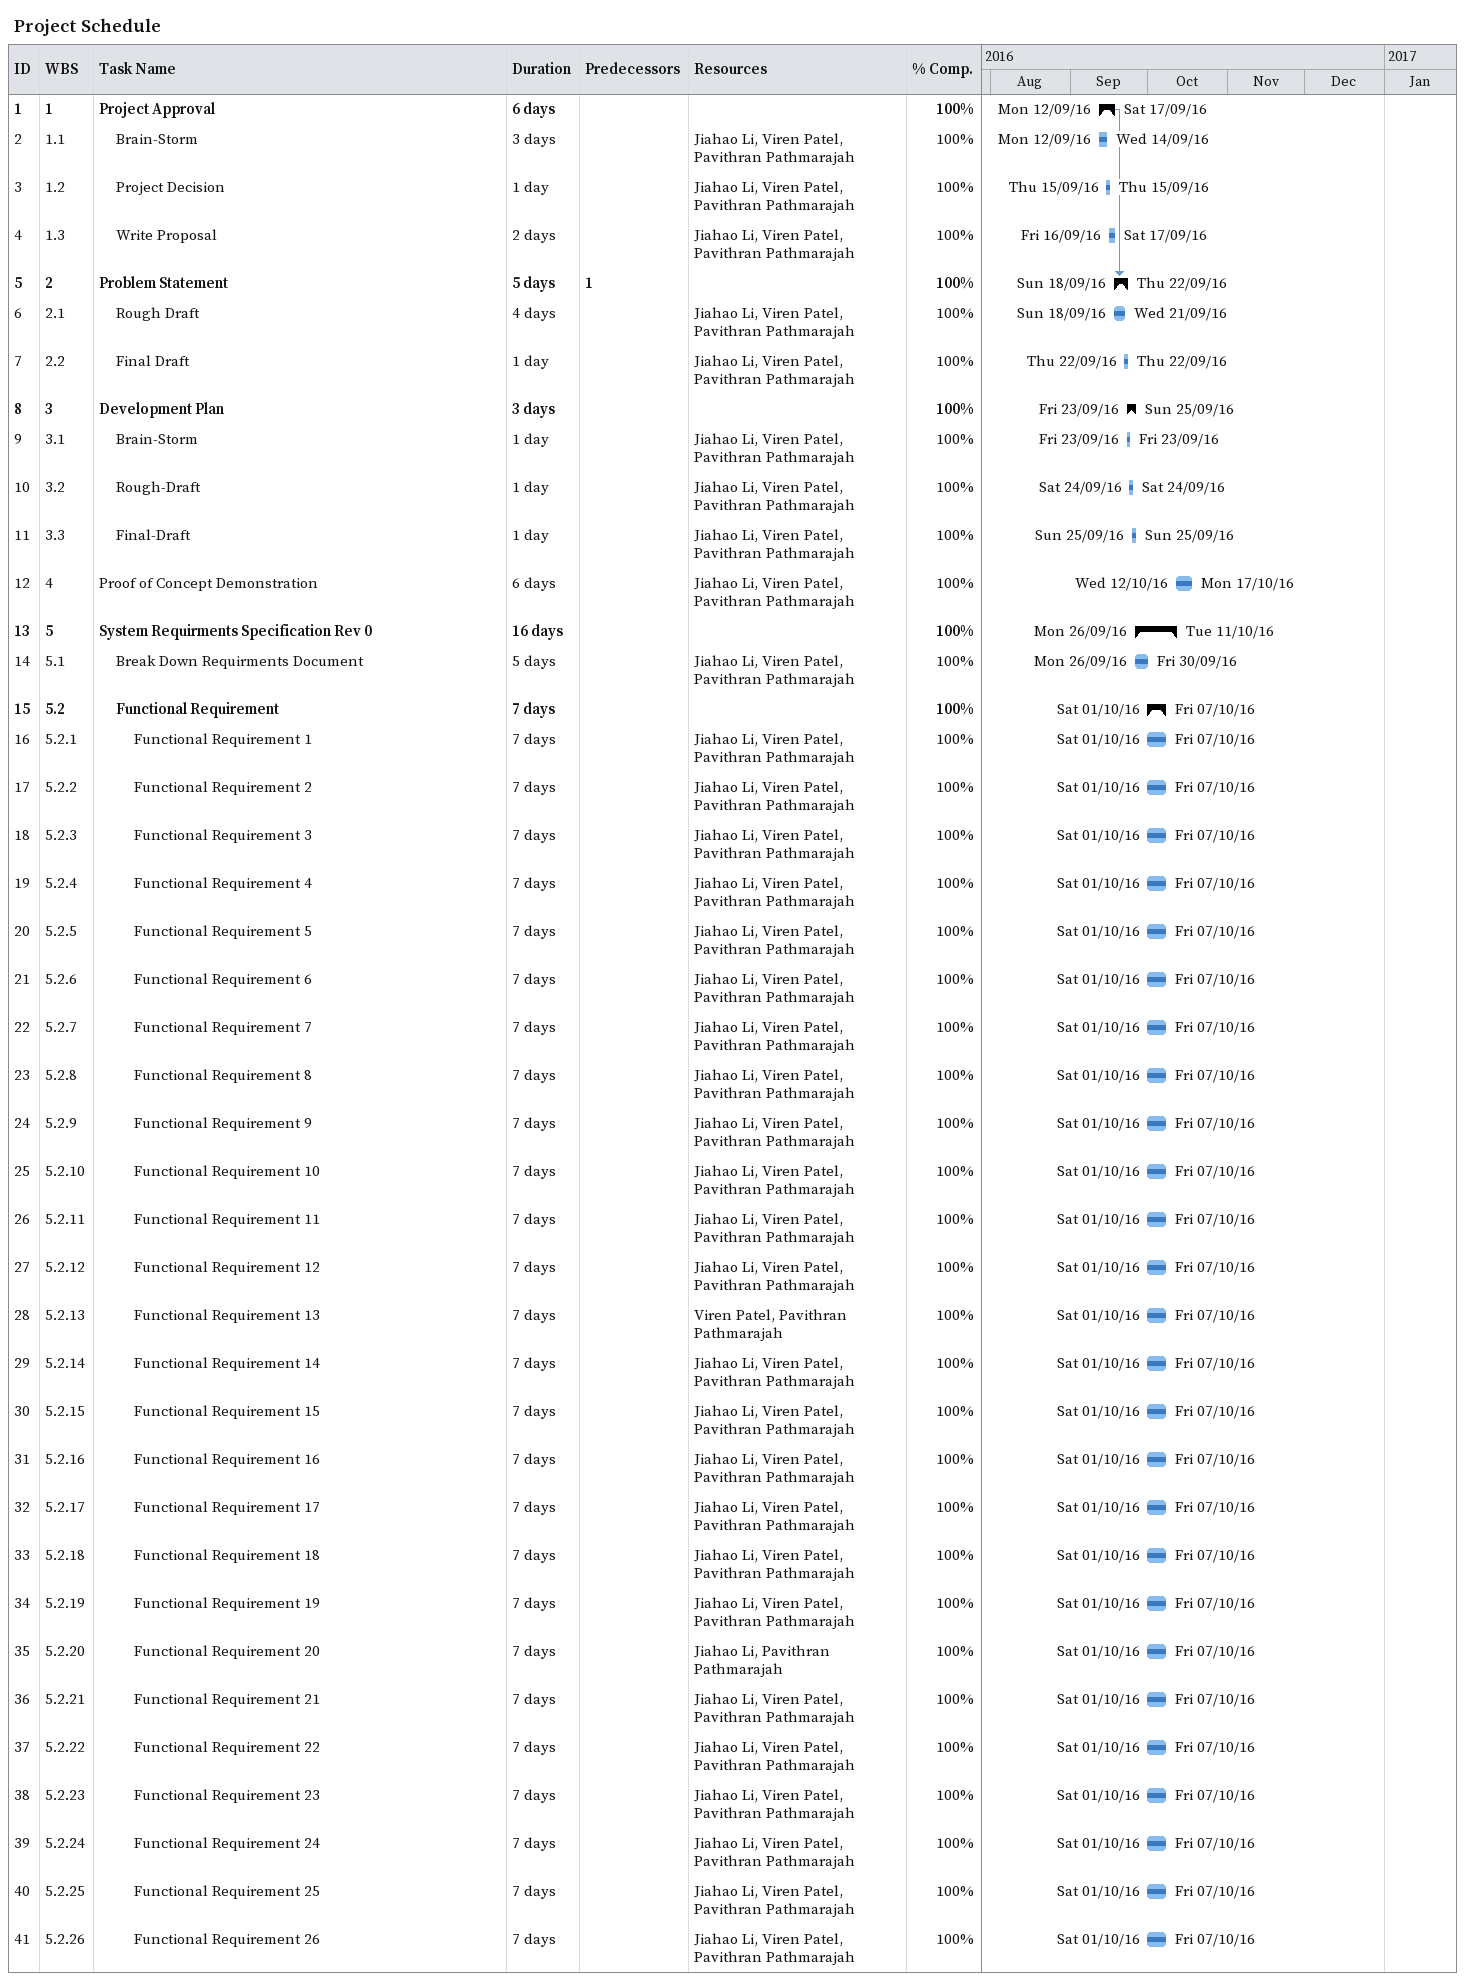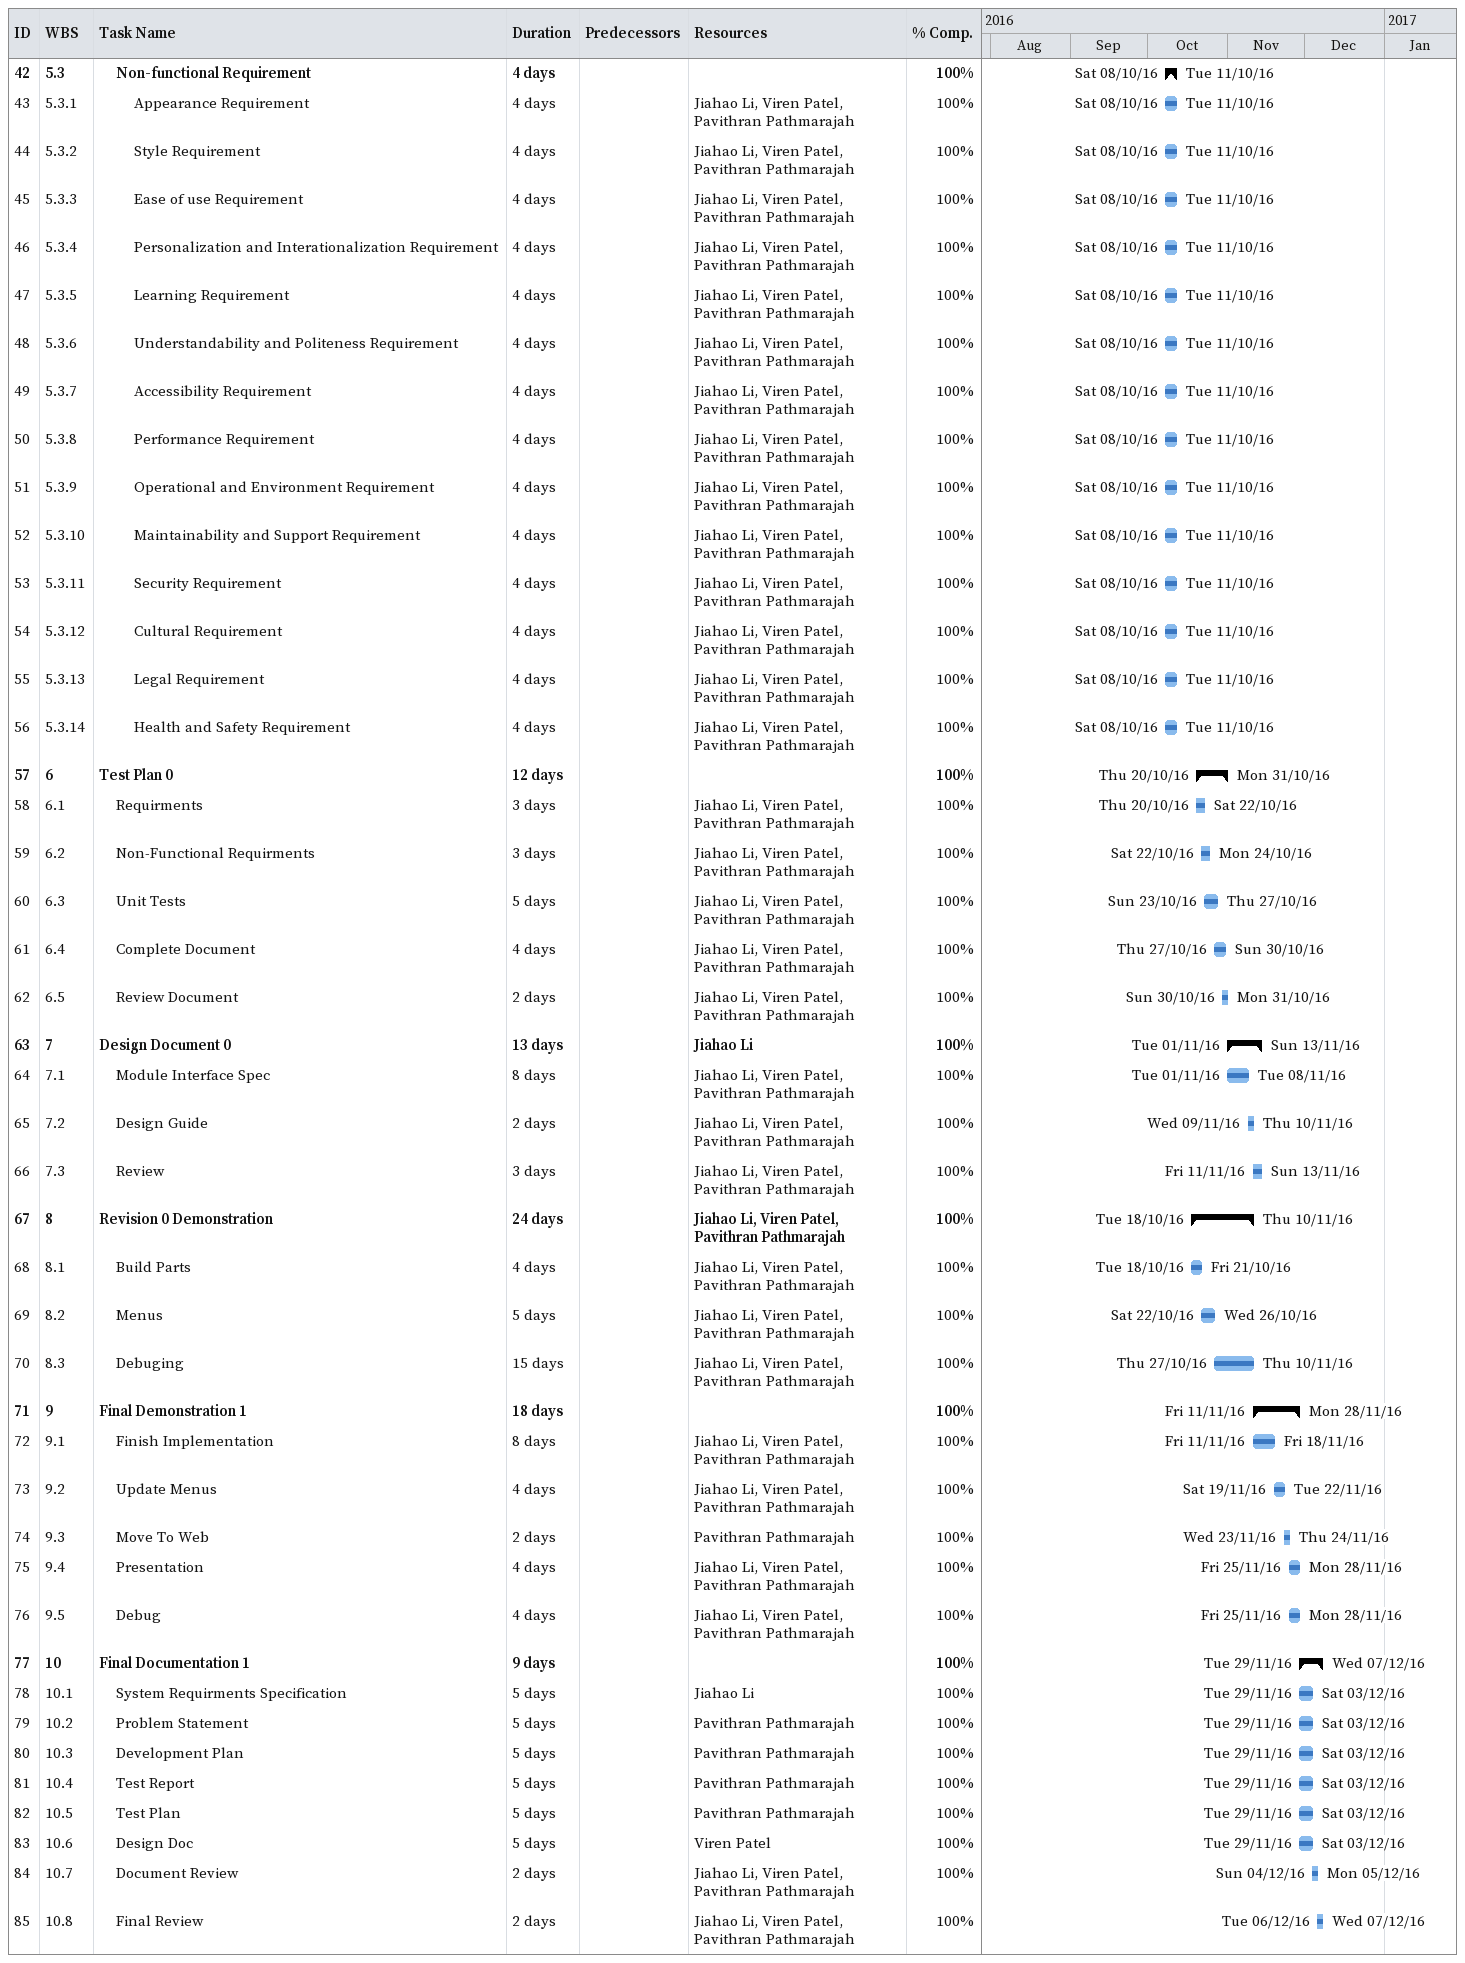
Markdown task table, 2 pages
Project Schedule

| ID | WBS | Task | Duration | Start | Finish | Predecessors | Resources | % complete |
|---|---|---|---|---|---|---|---|---|
| 1 | 1 | **Project Approval** | 6d | 2016-09-12 | 2016-09-17 |  |  | 100 |
| 2 | 1.1 | Brain-Storm | 3d | 2016-09-12 | 2016-09-14 |  | Jiahao Li, Viren Patel, Pavithran Pathmarajah | 100 |
| 3 | 1.2 | Project Decision | 1d | 2016-09-15 | 2016-09-15 |  | Jiahao Li, Viren Patel, Pavithran Pathmarajah | 100 |
| 4 | 1.3 | Write Proposal | 2d | 2016-09-16 | 2016-09-17 |  | Jiahao Li, Viren Patel, Pavithran Pathmarajah | 100 |
| 5 | 2 | **Problem Statement** | 5d | 2016-09-18 | 2016-09-22 | 1 |  | 100 |
| 6 | 2.1 | Rough Draft | 4d | 2016-09-18 | 2016-09-21 |  | Jiahao Li, Viren Patel, Pavithran Pathmarajah | 100 |
| 7 | 2.2 | Final Draft | 1d | 2016-09-22 | 2016-09-22 |  | Jiahao Li, Viren Patel, Pavithran Pathmarajah | 100 |
| 8 | 3 | **Development Plan** | 3d | 2016-09-23 | 2016-09-25 |  |  | 100 |
| 9 | 3.1 | Brain-Storm | 1d | 2016-09-23 | 2016-09-23 |  | Jiahao Li, Viren Patel, Pavithran Pathmarajah | 100 |
| 10 | 3.2 | Rough-Draft | 1d | 2016-09-24 | 2016-09-24 |  | Jiahao Li, Viren Patel, Pavithran Pathmarajah | 100 |
| 11 | 3.3 | Final-Draft | 1d | 2016-09-25 | 2016-09-25 |  | Jiahao Li, Viren Patel, Pavithran Pathmarajah | 100 |
| 12 | 4 | Proof of Concept Demonstration | 6d | 2016-10-12 | 2016-10-17 |  | Jiahao Li, Viren Patel, Pavithran Pathmarajah | 100 |
| 13 | 5 | **System Requirments Specification Rev 0** | 16d | 2016-09-26 | 2016-10-11 |  |  | 100 |
| 14 | 5.1 | Break Down Requirments Document | 5d | 2016-09-26 | 2016-09-30 |  | Jiahao Li, Viren Patel, Pavithran Pathmarajah | 100 |
| 15 | 5.2 | **Functional Requirement** | 7d | 2016-10-01 | 2016-10-07 |  |  | 100 |
| 16 | 5.2.1 | Functional Requirement 1 | 7d | 2016-10-01 | 2016-10-07 |  | Jiahao Li, Viren Patel, Pavithran Pathmarajah | 100 |
| 17 | 5.2.2 | Functional Requirement 2 | 7d | 2016-10-01 | 2016-10-07 |  | Jiahao Li, Viren Patel, Pavithran Pathmarajah | 100 |
| 18 | 5.2.3 | Functional Requirement 3 | 7d | 2016-10-01 | 2016-10-07 |  | Jiahao Li, Viren Patel, Pavithran Pathmarajah | 100 |
| 19 | 5.2.4 | Functional Requirement 4 | 7d | 2016-10-01 | 2016-10-07 |  | Jiahao Li, Viren Patel, Pavithran Pathmarajah | 100 |
| 20 | 5.2.5 | Functional Requirement 5 | 7d | 2016-10-01 | 2016-10-07 |  | Jiahao Li, Viren Patel, Pavithran Pathmarajah | 100 |
| 21 | 5.2.6 | Functional Requirement 6 | 7d | 2016-10-01 | 2016-10-07 |  | Jiahao Li, Viren Patel, Pavithran Pathmarajah | 100 |
| 22 | 5.2.7 | Functional Requirement 7 | 7d | 2016-10-01 | 2016-10-07 |  | Jiahao Li, Viren Patel, Pavithran Pathmarajah | 100 |
| 23 | 5.2.8 | Functional Requirement 8 | 7d | 2016-10-01 | 2016-10-07 |  | Jiahao Li, Viren Patel, Pavithran Pathmarajah | 100 |
| 24 | 5.2.9 | Functional Requirement 9 | 7d | 2016-10-01 | 2016-10-07 |  | Jiahao Li, Viren Patel, Pavithran Pathmarajah | 100 |
| 25 | 5.2.10 | Functional Requirement 10 | 7d | 2016-10-01 | 2016-10-07 |  | Jiahao Li, Viren Patel, Pavithran Pathmarajah | 100 |
| 26 | 5.2.11 | Functional Requirement 11 | 7d | 2016-10-01 | 2016-10-07 |  | Jiahao Li, Viren Patel, Pavithran Pathmarajah | 100 |
| 27 | 5.2.12 | Functional Requirement 12 | 7d | 2016-10-01 | 2016-10-07 |  | Jiahao Li, Viren Patel, Pavithran Pathmarajah | 100 |
| 28 | 5.2.13 | Functional Requirement 13 | 7d | 2016-10-01 | 2016-10-07 |  | Viren Patel, Pavithran Pathmarajah | 100 |
| 29 | 5.2.14 | Functional Requirement 14 | 7d | 2016-10-01 | 2016-10-07 |  | Jiahao Li, Viren Patel, Pavithran Pathmarajah | 100 |
| 30 | 5.2.15 | Functional Requirement 15 | 7d | 2016-10-01 | 2016-10-07 |  | Jiahao Li, Viren Patel, Pavithran Pathmarajah | 100 |
| 31 | 5.2.16 | Functional Requirement 16 | 7d | 2016-10-01 | 2016-10-07 |  | Jiahao Li, Viren Patel, Pavithran Pathmarajah | 100 |
| 32 | 5.2.17 | Functional Requirement 17 | 7d | 2016-10-01 | 2016-10-07 |  | Jiahao Li, Viren Patel, Pavithran Pathmarajah | 100 |
| 33 | 5.2.18 | Functional Requirement 18 | 7d | 2016-10-01 | 2016-10-07 |  | Jiahao Li, Viren Patel, Pavithran Pathmarajah | 100 |
| 34 | 5.2.19 | Functional Requirement 19 | 7d | 2016-10-01 | 2016-10-07 |  | Jiahao Li, Viren Patel, Pavithran Pathmarajah | 100 |
| 35 | 5.2.20 | Functional Requirement 20 | 7d | 2016-10-01 | 2016-10-07 |  | Jiahao Li, Pavithran Pathmarajah | 100 |
| 36 | 5.2.21 | Functional Requirement 21 | 7d | 2016-10-01 | 2016-10-07 |  | Jiahao Li, Viren Patel, Pavithran Pathmarajah | 100 |
| 37 | 5.2.22 | Functional Requirement 22 | 7d | 2016-10-01 | 2016-10-07 |  | Jiahao Li, Viren Patel, Pavithran Pathmarajah | 100 |
| 38 | 5.2.23 | Functional Requirement 23 | 7d | 2016-10-01 | 2016-10-07 |  | Jiahao Li, Viren Patel, Pavithran Pathmarajah | 100 |
| 39 | 5.2.24 | Functional Requirement 24 | 7d | 2016-10-01 | 2016-10-07 |  | Jiahao Li, Viren Patel, Pavithran Pathmarajah | 100 |
| 40 | 5.2.25 | Functional Requirement 25 | 7d | 2016-10-01 | 2016-10-07 |  | Jiahao Li, Viren Patel, Pavithran Pathmarajah | 100 |
| 41 | 5.2.26 | Functional Requirement 26 | 7d | 2016-10-01 | 2016-10-07 |  | Jiahao Li, Viren Patel, Pavithran Pathmarajah | 100 |
| 42 | 5.3 | **Non-functional Requirement** | 4d | 2016-10-08 | 2016-10-11 |  |  | 100 |
| 43 | 5.3.1 | Appearance Requirement | 4d | 2016-10-08 | 2016-10-11 |  | Jiahao Li, Viren Patel, Pavithran Pathmarajah | 100 |
| 44 | 5.3.2 | Style Requirement | 4d | 2016-10-08 | 2016-10-11 |  | Jiahao Li, Viren Patel, Pavithran Pathmarajah | 100 |
| 45 | 5.3.3 | Ease of use Requirement | 4d | 2016-10-08 | 2016-10-11 |  | Jiahao Li, Viren Patel, Pavithran Pathmarajah | 100 |
| 46 | 5.3.4 | Personalization and Interationalization Requirement | 4d | 2016-10-08 | 2016-10-11 |  | Jiahao Li, Viren Patel, Pavithran Pathmarajah | 100 |
| 47 | 5.3.5 | Learning Requirement | 4d | 2016-10-08 | 2016-10-11 |  | Jiahao Li, Viren Patel, Pavithran Pathmarajah | 100 |
| 48 | 5.3.6 | Understandability and Politeness Requirement | 4d | 2016-10-08 | 2016-10-11 |  | Jiahao Li, Viren Patel, Pavithran Pathmarajah | 100 |
| 49 | 5.3.7 | Accessibility Requirement | 4d | 2016-10-08 | 2016-10-11 |  | Jiahao Li, Viren Patel, Pavithran Pathmarajah | 100 |
| 50 | 5.3.8 | Performance Requirement | 4d | 2016-10-08 | 2016-10-11 |  | Jiahao Li, Viren Patel, Pavithran Pathmarajah | 100 |
| 51 | 5.3.9 | Operational and Environment Requirement | 4d | 2016-10-08 | 2016-10-11 |  | Jiahao Li, Viren Patel, Pavithran Pathmarajah | 100 |
| 52 | 5.3.10 | Maintainability and Support Requirement | 4d | 2016-10-08 | 2016-10-11 |  | Jiahao Li, Viren Patel, Pavithran Pathmarajah | 100 |
| 53 | 5.3.11 | Security Requirement | 4d | 2016-10-08 | 2016-10-11 |  | Jiahao Li, Viren Patel, Pavithran Pathmarajah | 100 |
| 54 | 5.3.12 | Cultural Requirement | 4d | 2016-10-08 | 2016-10-11 |  | Jiahao Li, Viren Patel, Pavithran Pathmarajah | 100 |
| 55 | 5.3.13 | Legal Requirement | 4d | 2016-10-08 | 2016-10-11 |  | Jiahao Li, Viren Patel, Pavithran Pathmarajah | 100 |
| 56 | 5.3.14 | Health and Safety Requirement | 4d | 2016-10-08 | 2016-10-11 |  | Jiahao Li, Viren Patel, Pavithran Pathmarajah | 100 |
| 57 | 6 | **Test Plan 0** | 12d | 2016-10-20 | 2016-10-31 |  |  | 100 |
| 58 | 6.1 | Requirments | 3d | 2016-10-20 | 2016-10-22 |  | Jiahao Li, Viren Patel, Pavithran Pathmarajah | 100 |
| 59 | 6.2 | Non-Functional Requirments | 3d | 2016-10-22 | 2016-10-24 |  | Jiahao Li, Viren Patel, Pavithran Pathmarajah | 100 |
| 60 | 6.3 | Unit Tests | 5d | 2016-10-23 | 2016-10-27 |  | Jiahao Li, Viren Patel, Pavithran Pathmarajah | 100 |
| 61 | 6.4 | Complete Document | 4d | 2016-10-27 | 2016-10-30 |  | Jiahao Li, Viren Patel, Pavithran Pathmarajah | 100 |
| 62 | 6.5 | Review Document | 2d | 2016-10-30 | 2016-10-31 |  | Jiahao Li, Viren Patel, Pavithran Pathmarajah | 100 |
| 63 | 7 | **Design Document 0** | 13d | 2016-11-01 | 2016-11-13 |  | Jiahao Li | 100 |
| 64 | 7.1 | Module Interface Spec | 8d | 2016-11-01 | 2016-11-08 |  | Jiahao Li, Viren Patel, Pavithran Pathmarajah | 100 |
| 65 | 7.2 | Design Guide | 2d | 2016-11-09 | 2016-11-10 |  | Jiahao Li, Viren Patel, Pavithran Pathmarajah | 100 |
| 66 | 7.3 | Review | 3d | 2016-11-11 | 2016-11-13 |  | Jiahao Li, Viren Patel, Pavithran Pathmarajah | 100 |
| 67 | 8 | **Revision 0 Demonstration** | 24d | 2016-10-18 | 2016-11-10 |  | Jiahao Li, Viren Patel, Pavithran Pathmarajah | 100 |
| 68 | 8.1 | Build Parts | 4d | 2016-10-18 | 2016-10-21 |  | Jiahao Li, Viren Patel, Pavithran Pathmarajah | 100 |
| 69 | 8.2 | Menus | 5d | 2016-10-22 | 2016-10-26 |  | Jiahao Li, Viren Patel, Pavithran Pathmarajah | 100 |
| 70 | 8.3 | Debuging | 15d | 2016-10-27 | 2016-11-10 |  | Jiahao Li, Viren Patel, Pavithran Pathmarajah | 100 |
| 71 | 9 | **Final Demonstration 1** | 18d | 2016-11-11 | 2016-11-28 |  |  | 100 |
| 72 | 9.1 | Finish Implementation | 8d | 2016-11-11 | 2016-11-18 |  | Jiahao Li, Viren Patel, Pavithran Pathmarajah | 100 |
| 73 | 9.2 | Update Menus | 4d | 2016-11-19 | 2016-11-22 |  | Jiahao Li, Viren Patel, Pavithran Pathmarajah | 100 |
| 74 | 9.3 | Move To Web | 2d | 2016-11-23 | 2016-11-24 |  | Pavithran Pathmarajah | 100 |
| 75 | 9.4 | Presentation | 4d | 2016-11-25 | 2016-11-28 |  | Jiahao Li, Viren Patel, Pavithran Pathmarajah | 100 |
| 76 | 9.5 | Debug | 4d | 2016-11-25 | 2016-11-28 |  | Jiahao Li, Viren Patel, Pavithran Pathmarajah | 100 |
| 77 | 10 | **Final Documentation 1** | 9d | 2016-11-29 | 2016-12-07 |  |  | 100 |
| 78 | 10.1 | System Requirments Specification | 5d | 2016-11-29 | 2016-12-03 |  | Jiahao Li | 100 |
| 79 | 10.2 | Problem Statement | 5d | 2016-11-29 | 2016-12-03 |  | Pavithran Pathmarajah | 100 |
| 80 | 10.3 | Development Plan | 5d | 2016-11-29 | 2016-12-03 |  | Pavithran Pathmarajah | 100 |
| 81 | 10.4 | Test Report | 5d | 2016-11-29 | 2016-12-03 |  | Pavithran Pathmarajah | 100 |
| 82 | 10.5 | Test Plan | 5d | 2016-11-29 | 2016-12-03 |  | Pavithran Pathmarajah | 100 |
| 83 | 10.6 | Design Doc | 5d | 2016-11-29 | 2016-12-03 |  | Viren Patel | 100 |
| 84 | 10.7 | Document Review | 2d | 2016-12-04 | 2016-12-05 |  | Jiahao Li, Viren Patel, Pavithran Pathmarajah | 100 |
| 85 | 10.8 | Final Review | 2d | 2016-12-06 | 2016-12-07 |  | Jiahao Li, Viren Patel, Pavithran Pathmarajah | 100 |
